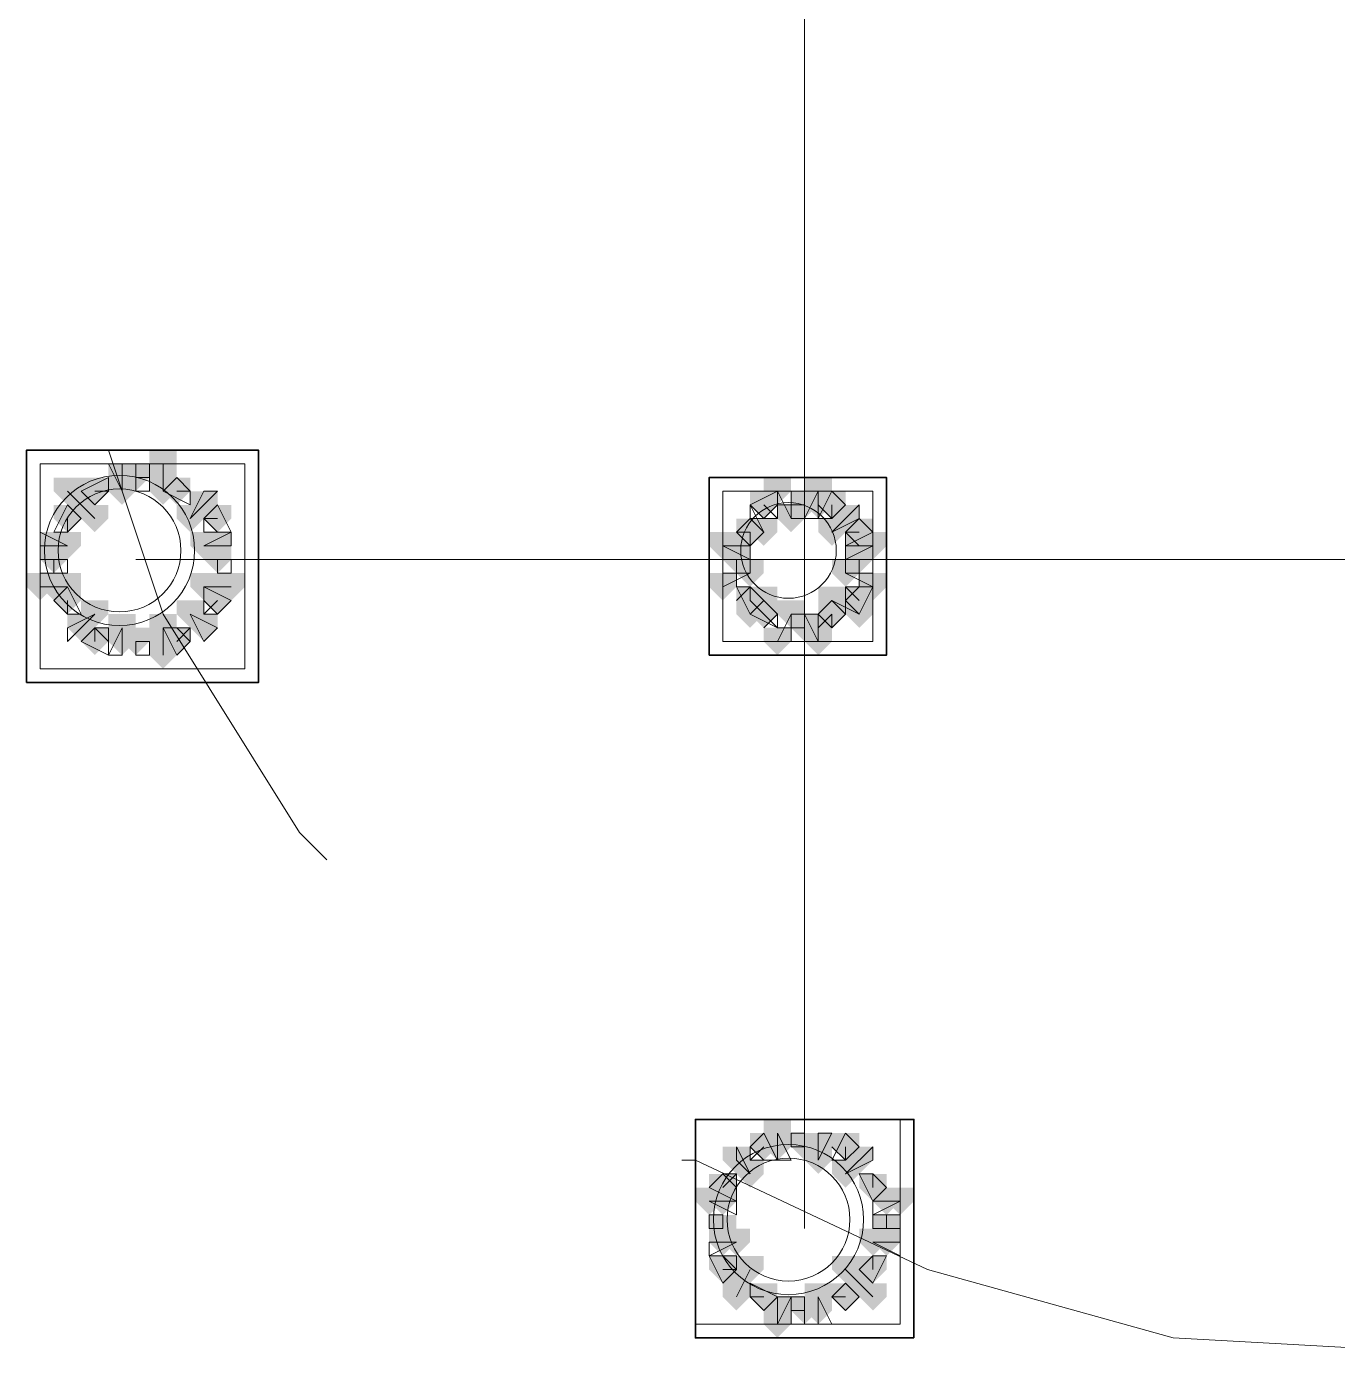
# Model space of a CAD drawing. Header units: millimetres. Extents: x 2315 to 4619, y 1334 to 1897.
# Drawn here: x 3592.07 to 3597.93, y 1548.66 to 1554.59 of the extents above; entities that cross this region are included whole.
import ezdxf

# ---------------------------------------------------------------- set-up
doc = ezdxf.new("R2010")
doc.units = ezdxf.units.MM
for name, color, linetype, true_color in [('PDF_10', 7, 'Continuous', 0x00b85c), ('PDF_AXIS', 7, 'Continuous', 0x00b85c), ('PDF_柱构件', 7, 'Continuous', 0x00b85c), ('PDF_转运站初步方案', 7, 'Continuous', 0x00b85c)]:
    doc.layers.add(name, color=color, linetype=linetype, true_color=true_color)
doc.layers.add('PDF_中心线层', color=1, linetype='Continuous')
doc.layers.add('PDF_粗实线层', color=7, linetype='Continuous')

msp = doc.modelspace()

# ---------------------------------------------------------------- hatches: boundary and pattern name
at = {"layer": 'PDF_10', "transparency": 33554559}
for points in [[(3592.5569, 1552.6298), (3592.4958, 1552.6298), (3592.4958, 1552.5687), (3592.5569, 1552.5076), (3592.618, 1552.5687), (3592.618, 1552.6298)], [(3592.5569, 1552.6298), (3592.4958, 1552.6298), (3592.4958, 1552.5687), (3592.5569, 1552.5076), (3592.618, 1552.5687), (3592.618, 1552.6298)], [(3592.3737, 1552.5687), (3592.3126, 1552.5687), (3592.3126, 1552.5076), (3592.3737, 1552.4466), (3592.4348, 1552.5076), (3592.4348, 1552.5687)], [(3592.3737, 1552.5687), (3592.3126, 1552.5687), (3592.3126, 1552.5076), (3592.3737, 1552.4466), (3592.4348, 1552.5076), (3592.4348, 1552.5687)], [(3592.3737, 1552.5687), (3592.3126, 1552.5687), (3592.3126, 1552.5076), (3592.3737, 1552.4466), (3592.4348, 1552.5076), (3592.4348, 1552.5687)], [(3592.7402, 1552.5687), (3592.6791, 1552.5687), (3592.6791, 1552.5076), (3592.7402, 1552.4466), (3592.8012, 1552.5076), (3592.8012, 1552.5687)], [(3592.7402, 1552.5687), (3592.6791, 1552.5687), (3592.6791, 1552.5076), (3592.7402, 1552.4466), (3592.8012, 1552.5076), (3592.8012, 1552.5687)], [(3595.3667, 1552.5076), (3595.3056, 1552.5076), (3595.3056, 1552.4466), (3595.3667, 1552.3855), (3595.4277, 1552.4466), (3595.4277, 1552.5076)], [(3595.3667, 1552.5076), (3595.3056, 1552.5076), (3595.3056, 1552.4466), (3595.3667, 1552.3855), (3595.4277, 1552.4466), (3595.4277, 1552.5076)], [(3595.5499, 1552.5076), (3595.4888, 1552.5076), (3595.4888, 1552.4466), (3595.5499, 1552.3855), (3595.611, 1552.4466), (3595.611, 1552.5076)], [(3595.5499, 1552.5076), (3595.4888, 1552.5076), (3595.4888, 1552.4466), (3595.5499, 1552.3855), (3595.611, 1552.4466), (3595.611, 1552.5076)], [(3595.6721, 1552.5076), (3595.611, 1552.5076), (3595.611, 1552.4466), (3595.6721, 1552.3855), (3595.7331, 1552.4466), (3595.7331, 1552.5076)], [(3595.6721, 1552.5076), (3595.611, 1552.5076), (3595.611, 1552.4466), (3595.6721, 1552.3855), (3595.7331, 1552.4466), (3595.7331, 1552.5076)], [(3592.2515, 1552.4466), (3592.1904, 1552.4466), (3592.1904, 1552.3855), (3592.2515, 1552.3244), (3592.3126, 1552.3855), (3592.3126, 1552.4466)], [(3592.2515, 1552.4466), (3592.1904, 1552.4466), (3592.1904, 1552.3855), (3592.2515, 1552.3244), (3592.3126, 1552.3855), (3592.3126, 1552.4466)], [(3592.2515, 1552.4466), (3592.1904, 1552.4466), (3592.1904, 1552.3855), (3592.2515, 1552.3244), (3592.3126, 1552.3855), (3592.3126, 1552.4466)], [(3592.9234, 1552.4466), (3592.8623, 1552.4466), (3592.8623, 1552.3855), (3592.9234, 1552.3244), (3592.9845, 1552.3855), (3592.9845, 1552.4466)], [(3592.9234, 1552.4466), (3592.8623, 1552.4466), (3592.8623, 1552.3855), (3592.9234, 1552.3244), (3592.9845, 1552.3855), (3592.9845, 1552.4466)], [(3595.3056, 1552.3855), (3595.2445, 1552.3855), (3595.2445, 1552.3244), (3595.3056, 1552.2633), (3595.3667, 1552.3244), (3595.3667, 1552.3855)], [(3595.3056, 1552.3855), (3595.2445, 1552.3855), (3595.2445, 1552.3244), (3595.3056, 1552.2633), (3595.3667, 1552.3244), (3595.3667, 1552.3855)], [(3595.7942, 1552.3855), (3595.7331, 1552.3855), (3595.7331, 1552.3244), (3595.7942, 1552.2633), (3595.8553, 1552.3244), (3595.8553, 1552.3855)], [(3595.7942, 1552.3855), (3595.7331, 1552.3855), (3595.7331, 1552.3244), (3595.7942, 1552.2633), (3595.8553, 1552.3244), (3595.8553, 1552.3855)], [(3592.1904, 1552.2633), (3592.1294, 1552.2633), (3592.1294, 1552.2022), (3592.1904, 1552.1412), (3592.2515, 1552.2022), (3592.2515, 1552.2633)], [(3592.1904, 1552.2633), (3592.1294, 1552.2633), (3592.1294, 1552.2022), (3592.1904, 1552.1412), (3592.2515, 1552.2022), (3592.2515, 1552.2633)], [(3592.9234, 1552.2633), (3592.8623, 1552.2633), (3592.8623, 1552.2022), (3592.9234, 1552.1412), (3592.9845, 1552.2022), (3592.9845, 1552.2633)], [(3592.9234, 1552.2633), (3592.8623, 1552.2633), (3592.8623, 1552.2022), (3592.9234, 1552.1412), (3592.9845, 1552.2022), (3592.9845, 1552.2633)], [(3595.2445, 1552.2633), (3595.1834, 1552.2633), (3595.1834, 1552.2022), (3595.2445, 1552.1412), (3595.3056, 1552.2022), (3595.3056, 1552.2633)], [(3595.2445, 1552.2633), (3595.1834, 1552.2633), (3595.1834, 1552.2022), (3595.2445, 1552.1412), (3595.3056, 1552.2022), (3595.3056, 1552.2633)], [(3595.7942, 1552.2633), (3595.7331, 1552.2633), (3595.7331, 1552.2022), (3595.7942, 1552.1412), (3595.8553, 1552.2022), (3595.8553, 1552.2633)], [(3595.7942, 1552.2633), (3595.7331, 1552.2633), (3595.7331, 1552.2022), (3595.7942, 1552.1412), (3595.8553, 1552.2022), (3595.8553, 1552.2633)], [(3592.2515, 1552.0801), (3592.1904, 1552.0801), (3592.1904, 1552.019), (3592.2515, 1551.9579), (3592.3126, 1552.019), (3592.3126, 1552.0801)], [(3592.2515, 1552.0801), (3592.1904, 1552.0801), (3592.1904, 1552.019), (3592.2515, 1551.9579), (3592.3126, 1552.019), (3592.3126, 1552.0801)], [(3592.9234, 1552.0801), (3592.8623, 1552.0801), (3592.8623, 1552.019), (3592.9234, 1551.9579), (3592.9845, 1552.019), (3592.9845, 1552.0801)], [(3592.9234, 1552.0801), (3592.8623, 1552.0801), (3592.8623, 1552.019), (3592.9234, 1551.9579), (3592.9845, 1552.019), (3592.9845, 1552.0801)], [(3595.3056, 1552.0801), (3595.2445, 1552.0801), (3595.2445, 1552.019), (3595.3056, 1551.9579), (3595.3667, 1552.019), (3595.3667, 1552.0801)], [(3595.3056, 1552.0801), (3595.2445, 1552.0801), (3595.2445, 1552.019), (3595.3056, 1551.9579), (3595.3667, 1552.019), (3595.3667, 1552.0801)], [(3595.7942, 1552.0801), (3595.7331, 1552.0801), (3595.7331, 1552.019), (3595.7942, 1551.9579), (3595.8553, 1552.019), (3595.8553, 1552.0801)], [(3595.7942, 1552.0801), (3595.7331, 1552.0801), (3595.7331, 1552.019), (3595.7942, 1551.9579), (3595.8553, 1552.019), (3595.8553, 1552.0801)], [(3595.3667, 1552.019), (3595.3056, 1552.019), (3595.3056, 1551.9579), (3595.3667, 1551.8968), (3595.4277, 1551.9579), (3595.4277, 1552.019)], [(3595.3667, 1552.019), (3595.3056, 1552.019), (3595.3056, 1551.9579), (3595.3667, 1551.8968), (3595.4277, 1551.9579), (3595.4277, 1552.019)], [(3595.6721, 1552.019), (3595.611, 1552.019), (3595.611, 1551.9579), (3595.6721, 1551.8968), (3595.7331, 1551.9579), (3595.7331, 1552.019)], [(3595.6721, 1552.019), (3595.611, 1552.019), (3595.611, 1551.9579), (3595.6721, 1551.8968), (3595.7331, 1551.9579), (3595.7331, 1552.019)], [(3595.5499, 1551.9579), (3595.4888, 1551.9579), (3595.4888, 1551.8968), (3595.5499, 1551.8357), (3595.611, 1551.8968), (3595.611, 1551.9579)], [(3595.5499, 1551.9579), (3595.4888, 1551.9579), (3595.4888, 1551.8968), (3595.5499, 1551.8357), (3595.611, 1551.8968), (3595.611, 1551.9579)], [(3592.3737, 1551.8968), (3592.3126, 1551.8968), (3592.3126, 1551.8357), (3592.3737, 1551.7747), (3592.4348, 1551.8357), (3592.4348, 1551.8968)], [(3592.3737, 1551.8968), (3592.3126, 1551.8968), (3592.3126, 1551.8357), (3592.3737, 1551.7747), (3592.4348, 1551.8357), (3592.4348, 1551.8968)], [(3592.5569, 1551.8968), (3592.4958, 1551.8968), (3592.4958, 1551.8357), (3592.5569, 1551.7747), (3592.618, 1551.8357), (3592.618, 1551.8968)], [(3592.5569, 1551.8968), (3592.4958, 1551.8968), (3592.4958, 1551.8357), (3592.5569, 1551.7747), (3592.618, 1551.8357), (3592.618, 1551.8968)], [(3592.7402, 1551.8968), (3592.6791, 1551.8968), (3592.6791, 1551.8357), (3592.7402, 1551.7747), (3592.8012, 1551.8357), (3592.8012, 1551.8968)], [(3592.7402, 1551.8968), (3592.6791, 1551.8968), (3592.6791, 1551.8357), (3592.7402, 1551.7747), (3592.8012, 1551.8357), (3592.8012, 1551.8968)], [(3595.3667, 1549.6368), (3595.3056, 1549.6368), (3595.3056, 1549.5757), (3595.3667, 1549.5147), (3595.4277, 1549.5757), (3595.4277, 1549.6368)], [(3595.3667, 1549.6368), (3595.3056, 1549.6368), (3595.3056, 1549.5757), (3595.3667, 1549.5147), (3595.4277, 1549.5757), (3595.4277, 1549.6368)], [(3595.5499, 1549.6368), (3595.4888, 1549.6368), (3595.4888, 1549.5757), (3595.5499, 1549.5147), (3595.611, 1549.5757), (3595.611, 1549.6368)], [(3595.5499, 1549.6368), (3595.4888, 1549.6368), (3595.4888, 1549.5757), (3595.5499, 1549.5147), (3595.611, 1549.5757), (3595.611, 1549.6368)], [(3595.7331, 1549.6368), (3595.6721, 1549.6368), (3595.6721, 1549.5757), (3595.7331, 1549.5147), (3595.7942, 1549.5757), (3595.7942, 1549.6368)], [(3595.7331, 1549.6368), (3595.6721, 1549.6368), (3595.6721, 1549.5757), (3595.7331, 1549.5147), (3595.7942, 1549.5757), (3595.7942, 1549.6368)], [(3595.1834, 1549.4536), (3595.1223, 1549.4536), (3595.1223, 1549.3925), (3595.1834, 1549.3314), (3595.2445, 1549.3925), (3595.2445, 1549.4536)], [(3595.1834, 1549.4536), (3595.1223, 1549.4536), (3595.1223, 1549.3925), (3595.1834, 1549.3314), (3595.2445, 1549.3925), (3595.2445, 1549.4536)], [(3595.8553, 1549.4536), (3595.7942, 1549.4536), (3595.7942, 1549.3925), (3595.8553, 1549.3314), (3595.9164, 1549.3925), (3595.9164, 1549.4536)], [(3595.8553, 1549.4536), (3595.7942, 1549.4536), (3595.7942, 1549.3925), (3595.8553, 1549.3314), (3595.9164, 1549.3925), (3595.9164, 1549.4536)], [(3595.1834, 1549.2703), (3595.1223, 1549.2703), (3595.1223, 1549.2093), (3595.1834, 1549.1482), (3595.2445, 1549.2093), (3595.2445, 1549.2703)], [(3595.1834, 1549.2703), (3595.1223, 1549.2703), (3595.1223, 1549.2093), (3595.1834, 1549.1482), (3595.2445, 1549.2093), (3595.2445, 1549.2703)], [(3595.9164, 1549.2703), (3595.8553, 1549.2703), (3595.8553, 1549.2093), (3595.9164, 1549.1482), (3595.9775, 1549.2093), (3595.9775, 1549.2703)], [(3595.9164, 1549.2703), (3595.8553, 1549.2703), (3595.8553, 1549.2093), (3595.9164, 1549.1482), (3595.9775, 1549.2093), (3595.9775, 1549.2703)], [(3595.1834, 1549.0871), (3595.1223, 1549.0871), (3595.1223, 1549.026), (3595.1834, 1548.9649), (3595.2445, 1549.026), (3595.2445, 1549.0871)], [(3595.1834, 1549.0871), (3595.1223, 1549.0871), (3595.1223, 1549.026), (3595.1834, 1548.9649), (3595.2445, 1549.026), (3595.2445, 1549.0871)], [(3595.8553, 1549.0871), (3595.7942, 1549.0871), (3595.7942, 1549.026), (3595.8553, 1548.9649), (3595.9164, 1549.026), (3595.9164, 1549.0871)], [(3595.8553, 1549.0871), (3595.7942, 1549.0871), (3595.7942, 1549.026), (3595.8553, 1548.9649), (3595.9164, 1549.026), (3595.9164, 1549.0871)], [(3595.8553, 1549.0871), (3595.7942, 1549.0871), (3595.7942, 1549.026), (3595.8553, 1548.9649), (3595.9164, 1549.026), (3595.9164, 1549.0871)], [(3595.3667, 1548.9649), (3595.3056, 1548.9649), (3595.3056, 1548.9039), (3595.3667, 1548.8428), (3595.4277, 1548.9039), (3595.4277, 1548.9649)], [(3595.3667, 1548.9649), (3595.3056, 1548.9649), (3595.3056, 1548.9039), (3595.3667, 1548.8428), (3595.4277, 1548.9039), (3595.4277, 1548.9649)], [(3595.7331, 1548.9649), (3595.6721, 1548.9649), (3595.6721, 1548.9039), (3595.7331, 1548.8428), (3595.7942, 1548.9039), (3595.7942, 1548.9649)], [(3595.7331, 1548.9649), (3595.6721, 1548.9649), (3595.6721, 1548.9039), (3595.7331, 1548.8428), (3595.7942, 1548.9039), (3595.7942, 1548.9649)], [(3595.7331, 1548.9649), (3595.6721, 1548.9649), (3595.6721, 1548.9039), (3595.7331, 1548.8428), (3595.7942, 1548.9039), (3595.7942, 1548.9649)], [(3595.5499, 1548.9039), (3595.4888, 1548.9039), (3595.4888, 1548.8428), (3595.5499, 1548.7817), (3595.611, 1548.8428), (3595.611, 1548.9039)], [(3595.5499, 1548.9039), (3595.4888, 1548.9039), (3595.4888, 1548.8428), (3595.5499, 1548.7817), (3595.611, 1548.8428), (3595.611, 1548.9039)]]:
    msp.add_hatch(color=256, dxfattribs=at).paths.add_polyline_path(points)
at = {"layer": 'PDF_柱构件', "transparency": 33554559}
for points in [[(3592.6791, 1552.6909), (3592.618, 1552.6909), (3592.618, 1552.6298), (3592.6791, 1552.5687), (3592.7402, 1552.6298), (3592.7402, 1552.6909)], [(3592.4958, 1552.6298), (3592.4348, 1552.6298), (3592.4348, 1552.5687), (3592.4958, 1552.5076), (3592.5569, 1552.5687), (3592.5569, 1552.6298)], [(3592.6791, 1552.6298), (3592.618, 1552.6298), (3592.618, 1552.5687), (3592.6791, 1552.5076), (3592.7402, 1552.5687), (3592.7402, 1552.6298)], [(3592.2515, 1552.5687), (3592.1904, 1552.5687), (3592.1904, 1552.5076), (3592.2515, 1552.4466), (3592.3126, 1552.5076), (3592.3126, 1552.5687)], [(3592.4958, 1552.5687), (3592.4348, 1552.5687), (3592.4348, 1552.5076), (3592.4958, 1552.4466), (3592.5569, 1552.5076), (3592.5569, 1552.5687)], [(3592.6791, 1552.5687), (3592.618, 1552.5687), (3592.618, 1552.5076), (3592.6791, 1552.4466), (3592.7402, 1552.5076), (3592.7402, 1552.5687)], [(3595.4277, 1552.5687), (3595.3667, 1552.5687), (3595.3667, 1552.5076), (3595.4277, 1552.4466), (3595.4888, 1552.5076), (3595.4888, 1552.5687)], [(3595.611, 1552.5687), (3595.5499, 1552.5687), (3595.5499, 1552.5076), (3595.611, 1552.4466), (3595.6721, 1552.5076), (3595.6721, 1552.5687)], [(3592.3126, 1552.5076), (3592.2515, 1552.5076), (3592.2515, 1552.4466), (3592.3126, 1552.3855), (3592.3737, 1552.4466), (3592.3737, 1552.5076)], [(3592.8623, 1552.5076), (3592.8012, 1552.5076), (3592.8012, 1552.4466), (3592.8623, 1552.3855), (3592.9234, 1552.4466), (3592.9234, 1552.5076)], [(3595.611, 1552.5076), (3595.5499, 1552.5076), (3595.5499, 1552.4466), (3595.611, 1552.3855), (3595.6721, 1552.4466), (3595.6721, 1552.5076)], [(3592.3737, 1552.4466), (3592.3126, 1552.4466), (3592.3126, 1552.3855), (3592.3737, 1552.3244), (3592.4348, 1552.3855), (3592.4348, 1552.4466)], [(3592.8012, 1552.4466), (3592.7402, 1552.4466), (3592.7402, 1552.3855), (3592.8012, 1552.3244), (3592.8623, 1552.3855), (3592.8623, 1552.4466)], [(3595.4888, 1552.4466), (3595.4277, 1552.4466), (3595.4277, 1552.3855), (3595.4888, 1552.3244), (3595.5499, 1552.3855), (3595.5499, 1552.4466)], [(3595.7331, 1552.4466), (3595.6721, 1552.4466), (3595.6721, 1552.3855), (3595.7331, 1552.3244), (3595.7942, 1552.3855), (3595.7942, 1552.4466)], [(3595.3667, 1552.3855), (3595.3056, 1552.3855), (3595.3056, 1552.3244), (3595.3667, 1552.2633), (3595.4277, 1552.3244), (3595.4277, 1552.3855)], [(3595.6721, 1552.3855), (3595.611, 1552.3855), (3595.611, 1552.3244), (3595.6721, 1552.2633), (3595.7331, 1552.3244), (3595.7331, 1552.3855)], [(3592.1904, 1552.3244), (3592.1294, 1552.3244), (3592.1294, 1552.2633), (3592.1904, 1552.2022), (3592.2515, 1552.2633), (3592.2515, 1552.3244)], [(3592.2515, 1552.3244), (3592.1904, 1552.3244), (3592.1904, 1552.2633), (3592.2515, 1552.2022), (3592.3126, 1552.2633), (3592.3126, 1552.3244)], [(3592.8623, 1552.3244), (3592.8012, 1552.3244), (3592.8012, 1552.2633), (3592.8623, 1552.2022), (3592.9234, 1552.2633), (3592.9234, 1552.3244)], [(3592.9234, 1552.3244), (3592.8623, 1552.3244), (3592.8623, 1552.2633), (3592.9234, 1552.2022), (3592.9845, 1552.2633), (3592.9845, 1552.3244)], [(3595.1834, 1552.3244), (3595.1223, 1552.3244), (3595.1223, 1552.2633), (3595.1834, 1552.2022), (3595.2445, 1552.2633), (3595.2445, 1552.3244)], [(3595.2445, 1552.3244), (3595.1834, 1552.3244), (3595.1834, 1552.2633), (3595.2445, 1552.2022), (3595.3056, 1552.2633), (3595.3056, 1552.3244)], [(3595.7942, 1552.3244), (3595.7331, 1552.3244), (3595.7331, 1552.2633), (3595.7942, 1552.2022), (3595.8553, 1552.2633), (3595.8553, 1552.3244)], [(3595.8553, 1552.3244), (3595.7942, 1552.3244), (3595.7942, 1552.2633), (3595.8553, 1552.2022), (3595.9164, 1552.2633), (3595.9164, 1552.3244)], [(3595.3056, 1552.2022), (3595.2445, 1552.2022), (3595.2445, 1552.1412), (3595.3056, 1552.0801), (3595.3667, 1552.1412), (3595.3667, 1552.2022)], [(3595.7331, 1552.2022), (3595.6721, 1552.2022), (3595.6721, 1552.1412), (3595.7331, 1552.0801), (3595.7942, 1552.1412), (3595.7942, 1552.2022)], [(3592.1294, 1552.1412), (3592.0683, 1552.1412), (3592.0683, 1552.0801), (3592.1294, 1552.019), (3592.1904, 1552.0801), (3592.1904, 1552.1412)], [(3592.1904, 1552.1412), (3592.1294, 1552.1412), (3592.1294, 1552.0801), (3592.1904, 1552.019), (3592.2515, 1552.0801), (3592.2515, 1552.1412)], [(3592.2515, 1552.1412), (3592.1904, 1552.1412), (3592.1904, 1552.0801), (3592.2515, 1552.019), (3592.3126, 1552.0801), (3592.3126, 1552.1412)], [(3592.8623, 1552.1412), (3592.8012, 1552.1412), (3592.8012, 1552.0801), (3592.8623, 1552.019), (3592.9234, 1552.0801), (3592.9234, 1552.1412)], [(3592.9234, 1552.1412), (3592.8623, 1552.1412), (3592.8623, 1552.0801), (3592.9234, 1552.019), (3592.9845, 1552.0801), (3592.9845, 1552.1412)], [(3592.9845, 1552.1412), (3592.9234, 1552.1412), (3592.9234, 1552.0801), (3592.9845, 1552.019), (3593.0456, 1552.0801), (3593.0456, 1552.1412)], [(3595.1834, 1552.1412), (3595.1223, 1552.1412), (3595.1223, 1552.0801), (3595.1834, 1552.019), (3595.2445, 1552.0801), (3595.2445, 1552.1412)], [(3595.8553, 1552.1412), (3595.7942, 1552.1412), (3595.7942, 1552.0801), (3595.8553, 1552.019), (3595.9164, 1552.0801), (3595.9164, 1552.1412)], [(3595.3667, 1552.0801), (3595.3056, 1552.0801), (3595.3056, 1552.019), (3595.3667, 1551.9579), (3595.4277, 1552.019), (3595.4277, 1552.0801)], [(3595.6721, 1552.0801), (3595.611, 1552.0801), (3595.611, 1552.019), (3595.6721, 1551.9579), (3595.7331, 1552.019), (3595.7331, 1552.0801)], [(3592.3737, 1552.019), (3592.3126, 1552.019), (3592.3126, 1551.9579), (3592.3737, 1551.8968), (3592.4348, 1551.9579), (3592.4348, 1552.019)], [(3592.8012, 1552.019), (3592.7402, 1552.019), (3592.7402, 1551.9579), (3592.8012, 1551.8968), (3592.8623, 1551.9579), (3592.8623, 1552.019)], [(3595.3056, 1552.019), (3595.2445, 1552.019), (3595.2445, 1551.9579), (3595.3056, 1551.8968), (3595.3667, 1551.9579), (3595.3667, 1552.019)], [(3595.4888, 1552.019), (3595.4277, 1552.019), (3595.4277, 1551.9579), (3595.4888, 1551.8968), (3595.5499, 1551.9579), (3595.5499, 1552.019)], [(3595.7942, 1552.019), (3595.7331, 1552.019), (3595.7331, 1551.9579), (3595.7942, 1551.8968), (3595.8553, 1551.9579), (3595.8553, 1552.019)], [(3592.3126, 1551.9579), (3592.2515, 1551.9579), (3592.2515, 1551.8968), (3592.3126, 1551.8357), (3592.3737, 1551.8968), (3592.3737, 1551.9579)], [(3592.4958, 1551.9579), (3592.4348, 1551.9579), (3592.4348, 1551.8968), (3592.4958, 1551.8357), (3592.5569, 1551.8968), (3592.5569, 1551.9579)], [(3592.6791, 1551.9579), (3592.618, 1551.9579), (3592.618, 1551.8968), (3592.6791, 1551.8357), (3592.7402, 1551.8968), (3592.7402, 1551.9579)], [(3592.8623, 1551.9579), (3592.8012, 1551.9579), (3592.8012, 1551.8968), (3592.8623, 1551.8357), (3592.9234, 1551.8968), (3592.9234, 1551.9579)], [(3595.611, 1551.9579), (3595.5499, 1551.9579), (3595.5499, 1551.8968), (3595.611, 1551.8357), (3595.6721, 1551.8968), (3595.6721, 1551.9579)], [(3592.4958, 1551.8968), (3592.4348, 1551.8968), (3592.4348, 1551.8357), (3592.4958, 1551.7747), (3592.5569, 1551.8357), (3592.5569, 1551.8968)], [(3592.6791, 1551.8968), (3592.618, 1551.8968), (3592.618, 1551.8357), (3592.6791, 1551.7747), (3592.7402, 1551.8357), (3592.7402, 1551.8968)], [(3595.4277, 1551.8968), (3595.3667, 1551.8968), (3595.3667, 1551.8357), (3595.4277, 1551.7747), (3595.4888, 1551.8357), (3595.4888, 1551.8968)], [(3595.611, 1551.8968), (3595.5499, 1551.8968), (3595.5499, 1551.8357), (3595.611, 1551.7747), (3595.6721, 1551.8357), (3595.6721, 1551.8968)], [(3592.6791, 1551.8357), (3592.618, 1551.8357), (3592.618, 1551.7747), (3592.6791, 1551.7136), (3592.7402, 1551.7747), (3592.7402, 1551.8357)], [(3595.4277, 1549.6979), (3595.3667, 1549.6979), (3595.3667, 1549.6368), (3595.4277, 1549.5757), (3595.4888, 1549.6368), (3595.4888, 1549.6979)], [(3595.4277, 1549.6368), (3595.3667, 1549.6368), (3595.3667, 1549.5757), (3595.4277, 1549.5147), (3595.4888, 1549.5757), (3595.4888, 1549.6368)], [(3595.611, 1549.6368), (3595.5499, 1549.6368), (3595.5499, 1549.5757), (3595.611, 1549.5147), (3595.6721, 1549.5757), (3595.6721, 1549.6368)], [(3595.2445, 1549.5757), (3595.1834, 1549.5757), (3595.1834, 1549.5147), (3595.2445, 1549.4536), (3595.3056, 1549.5147), (3595.3056, 1549.5757)], [(3595.611, 1549.5757), (3595.5499, 1549.5757), (3595.5499, 1549.5147), (3595.611, 1549.4536), (3595.6721, 1549.5147), (3595.6721, 1549.5757)], [(3595.7942, 1549.5757), (3595.7331, 1549.5757), (3595.7331, 1549.5147), (3595.7942, 1549.4536), (3595.8553, 1549.5147), (3595.8553, 1549.5757)], [(3595.3056, 1549.5147), (3595.2445, 1549.5147), (3595.2445, 1549.4536), (3595.3056, 1549.3925), (3595.3667, 1549.4536), (3595.3667, 1549.5147)], [(3595.7331, 1549.5147), (3595.6721, 1549.5147), (3595.6721, 1549.4536), (3595.7331, 1549.3925), (3595.7942, 1549.4536), (3595.7942, 1549.5147)], [(3595.1223, 1549.3925), (3595.0612, 1549.3925), (3595.0612, 1549.3314), (3595.1223, 1549.2703), (3595.1834, 1549.3314), (3595.1834, 1549.3925)], [(3595.1834, 1549.3925), (3595.1223, 1549.3925), (3595.1223, 1549.3314), (3595.1834, 1549.2703), (3595.2445, 1549.3314), (3595.2445, 1549.3925)], [(3595.9164, 1549.3925), (3595.8553, 1549.3925), (3595.8553, 1549.3314), (3595.9164, 1549.2703), (3595.9775, 1549.3314), (3595.9775, 1549.3925)], [(3595.9775, 1549.3925), (3595.9164, 1549.3925), (3595.9164, 1549.3314), (3595.9775, 1549.2703), (3596.0385, 1549.3314), (3596.0385, 1549.3925)], [(3595.1834, 1549.2093), (3595.1223, 1549.2093), (3595.1223, 1549.1482), (3595.1834, 1549.0871), (3595.2445, 1549.1482), (3595.2445, 1549.2093)], [(3595.2445, 1549.2093), (3595.1834, 1549.2093), (3595.1834, 1549.1482), (3595.2445, 1549.0871), (3595.3056, 1549.1482), (3595.3056, 1549.2093)], [(3595.8553, 1549.2093), (3595.7942, 1549.2093), (3595.7942, 1549.1482), (3595.8553, 1549.0871), (3595.9164, 1549.1482), (3595.9164, 1549.2093)], [(3595.9164, 1549.2093), (3595.8553, 1549.2093), (3595.8553, 1549.1482), (3595.9164, 1549.0871), (3595.9775, 1549.1482), (3595.9775, 1549.2093)], [(3595.3056, 1549.0871), (3595.2445, 1549.0871), (3595.2445, 1549.026), (3595.3056, 1548.9649), (3595.3667, 1549.026), (3595.3667, 1549.0871)], [(3595.7331, 1549.0871), (3595.6721, 1549.0871), (3595.6721, 1549.026), (3595.7331, 1548.9649), (3595.7942, 1549.026), (3595.7942, 1549.0871)], [(3595.2445, 1549.026), (3595.1834, 1549.026), (3595.1834, 1548.9649), (3595.2445, 1548.9039), (3595.3056, 1548.9649), (3595.3056, 1549.026)], [(3595.7942, 1549.026), (3595.7331, 1549.026), (3595.7331, 1548.9649), (3595.7942, 1548.9039), (3595.8553, 1548.9649), (3595.8553, 1549.026)], [(3595.2445, 1548.9649), (3595.1834, 1548.9649), (3595.1834, 1548.9039), (3595.2445, 1548.8428), (3595.3056, 1548.9039), (3595.3056, 1548.9649)], [(3595.611, 1548.9649), (3595.5499, 1548.9649), (3595.5499, 1548.9039), (3595.611, 1548.8428), (3595.6721, 1548.9039), (3595.6721, 1548.9649)], [(3595.8553, 1548.9649), (3595.7942, 1548.9649), (3595.7942, 1548.9039), (3595.8553, 1548.8428), (3595.9164, 1548.9039), (3595.9164, 1548.9649)], [(3595.4277, 1548.9039), (3595.3667, 1548.9039), (3595.3667, 1548.8428), (3595.4277, 1548.7817), (3595.4888, 1548.8428), (3595.4888, 1548.9039)], [(3595.611, 1548.9039), (3595.5499, 1548.9039), (3595.5499, 1548.8428), (3595.611, 1548.7817), (3595.6721, 1548.8428), (3595.6721, 1548.9039)], [(3595.4277, 1548.8428), (3595.3667, 1548.8428), (3595.3667, 1548.7817), (3595.4277, 1548.7206), (3595.4888, 1548.7817), (3595.4888, 1548.8428)]]:
    msp.add_hatch(color=256, dxfattribs=at).paths.add_polyline_path(points)
at = {"layer": 'PDF_转运站初步方案', "transparency": 33554559}
for points in [[(3592.5569, 1552.6298), (3592.4958, 1552.6298), (3592.4958, 1552.5687), (3592.5569, 1552.5076), (3592.618, 1552.5687), (3592.618, 1552.6298)], [(3592.5569, 1552.6298), (3592.4958, 1552.6298), (3592.4958, 1552.5687), (3592.5569, 1552.5076), (3592.618, 1552.5687), (3592.618, 1552.6298)], [(3592.3737, 1552.5687), (3592.3126, 1552.5687), (3592.3126, 1552.5076), (3592.3737, 1552.4466), (3592.4348, 1552.5076), (3592.4348, 1552.5687)], [(3592.3737, 1552.5687), (3592.3126, 1552.5687), (3592.3126, 1552.5076), (3592.3737, 1552.4466), (3592.4348, 1552.5076), (3592.4348, 1552.5687)], [(3592.7402, 1552.5687), (3592.6791, 1552.5687), (3592.6791, 1552.5076), (3592.7402, 1552.4466), (3592.8012, 1552.5076), (3592.8012, 1552.5687)], [(3592.7402, 1552.5687), (3592.6791, 1552.5687), (3592.6791, 1552.5076), (3592.7402, 1552.4466), (3592.8012, 1552.5076), (3592.8012, 1552.5687)], [(3595.3667, 1552.5076), (3595.3056, 1552.5076), (3595.3056, 1552.4466), (3595.3667, 1552.3855), (3595.4277, 1552.4466), (3595.4277, 1552.5076)], [(3595.3667, 1552.5076), (3595.3056, 1552.5076), (3595.3056, 1552.4466), (3595.3667, 1552.3855), (3595.4277, 1552.4466), (3595.4277, 1552.5076)], [(3595.5499, 1552.5076), (3595.4888, 1552.5076), (3595.4888, 1552.4466), (3595.5499, 1552.3855), (3595.611, 1552.4466), (3595.611, 1552.5076)], [(3595.5499, 1552.5076), (3595.4888, 1552.5076), (3595.4888, 1552.4466), (3595.5499, 1552.3855), (3595.611, 1552.4466), (3595.611, 1552.5076)], [(3595.6721, 1552.5076), (3595.611, 1552.5076), (3595.611, 1552.4466), (3595.6721, 1552.3855), (3595.7331, 1552.4466), (3595.7331, 1552.5076)], [(3595.6721, 1552.5076), (3595.611, 1552.5076), (3595.611, 1552.4466), (3595.6721, 1552.3855), (3595.7331, 1552.4466), (3595.7331, 1552.5076)], [(3592.2515, 1552.4466), (3592.1904, 1552.4466), (3592.1904, 1552.3855), (3592.2515, 1552.3244), (3592.3126, 1552.3855), (3592.3126, 1552.4466)], [(3592.2515, 1552.4466), (3592.1904, 1552.4466), (3592.1904, 1552.3855), (3592.2515, 1552.3244), (3592.3126, 1552.3855), (3592.3126, 1552.4466)], [(3592.9234, 1552.4466), (3592.8623, 1552.4466), (3592.8623, 1552.3855), (3592.9234, 1552.3244), (3592.9845, 1552.3855), (3592.9845, 1552.4466)], [(3592.9234, 1552.4466), (3592.8623, 1552.4466), (3592.8623, 1552.3855), (3592.9234, 1552.3244), (3592.9845, 1552.3855), (3592.9845, 1552.4466)], [(3595.3056, 1552.3855), (3595.2445, 1552.3855), (3595.2445, 1552.3244), (3595.3056, 1552.2633), (3595.3667, 1552.3244), (3595.3667, 1552.3855)], [(3595.3056, 1552.3855), (3595.2445, 1552.3855), (3595.2445, 1552.3244), (3595.3056, 1552.2633), (3595.3667, 1552.3244), (3595.3667, 1552.3855)], [(3595.7942, 1552.3855), (3595.7331, 1552.3855), (3595.7331, 1552.3244), (3595.7942, 1552.2633), (3595.8553, 1552.3244), (3595.8553, 1552.3855)], [(3595.7942, 1552.3855), (3595.7331, 1552.3855), (3595.7331, 1552.3244), (3595.7942, 1552.2633), (3595.8553, 1552.3244), (3595.8553, 1552.3855)], [(3592.1904, 1552.2633), (3592.1294, 1552.2633), (3592.1294, 1552.2022), (3592.1904, 1552.1412), (3592.2515, 1552.2022), (3592.2515, 1552.2633)], [(3592.1904, 1552.2633), (3592.1294, 1552.2633), (3592.1294, 1552.2022), (3592.1904, 1552.1412), (3592.2515, 1552.2022), (3592.2515, 1552.2633)], [(3592.9234, 1552.2633), (3592.8623, 1552.2633), (3592.8623, 1552.2022), (3592.9234, 1552.1412), (3592.9845, 1552.2022), (3592.9845, 1552.2633)], [(3592.9234, 1552.2633), (3592.8623, 1552.2633), (3592.8623, 1552.2022), (3592.9234, 1552.1412), (3592.9845, 1552.2022), (3592.9845, 1552.2633)], [(3595.2445, 1552.2633), (3595.1834, 1552.2633), (3595.1834, 1552.2022), (3595.2445, 1552.1412), (3595.3056, 1552.2022), (3595.3056, 1552.2633)], [(3595.2445, 1552.2633), (3595.1834, 1552.2633), (3595.1834, 1552.2022), (3595.2445, 1552.1412), (3595.3056, 1552.2022), (3595.3056, 1552.2633)], [(3595.7942, 1552.2633), (3595.7331, 1552.2633), (3595.7331, 1552.2022), (3595.7942, 1552.1412), (3595.8553, 1552.2022), (3595.8553, 1552.2633)], [(3595.7942, 1552.2633), (3595.7331, 1552.2633), (3595.7331, 1552.2022), (3595.7942, 1552.1412), (3595.8553, 1552.2022), (3595.8553, 1552.2633)], [(3592.2515, 1552.0801), (3592.1904, 1552.0801), (3592.1904, 1552.019), (3592.2515, 1551.9579), (3592.3126, 1552.019), (3592.3126, 1552.0801)], [(3592.2515, 1552.0801), (3592.1904, 1552.0801), (3592.1904, 1552.019), (3592.2515, 1551.9579), (3592.3126, 1552.019), (3592.3126, 1552.0801)], [(3592.9234, 1552.0801), (3592.8623, 1552.0801), (3592.8623, 1552.019), (3592.9234, 1551.9579), (3592.9845, 1552.019), (3592.9845, 1552.0801)], [(3592.9234, 1552.0801), (3592.8623, 1552.0801), (3592.8623, 1552.019), (3592.9234, 1551.9579), (3592.9845, 1552.019), (3592.9845, 1552.0801)], [(3595.3056, 1552.0801), (3595.2445, 1552.0801), (3595.2445, 1552.019), (3595.3056, 1551.9579), (3595.3667, 1552.019), (3595.3667, 1552.0801)], [(3595.3056, 1552.0801), (3595.2445, 1552.0801), (3595.2445, 1552.019), (3595.3056, 1551.9579), (3595.3667, 1552.019), (3595.3667, 1552.0801)], [(3595.7942, 1552.0801), (3595.7331, 1552.0801), (3595.7331, 1552.019), (3595.7942, 1551.9579), (3595.8553, 1552.019), (3595.8553, 1552.0801)], [(3595.7942, 1552.0801), (3595.7331, 1552.0801), (3595.7331, 1552.019), (3595.7942, 1551.9579), (3595.8553, 1552.019), (3595.8553, 1552.0801)], [(3595.3667, 1552.019), (3595.3056, 1552.019), (3595.3056, 1551.9579), (3595.3667, 1551.8968), (3595.4277, 1551.9579), (3595.4277, 1552.019)], [(3595.3667, 1552.019), (3595.3056, 1552.019), (3595.3056, 1551.9579), (3595.3667, 1551.8968), (3595.4277, 1551.9579), (3595.4277, 1552.019)], [(3595.6721, 1552.019), (3595.611, 1552.019), (3595.611, 1551.9579), (3595.6721, 1551.8968), (3595.7331, 1551.9579), (3595.7331, 1552.019)], [(3595.6721, 1552.019), (3595.611, 1552.019), (3595.611, 1551.9579), (3595.6721, 1551.8968), (3595.7331, 1551.9579), (3595.7331, 1552.019)], [(3595.5499, 1551.9579), (3595.4888, 1551.9579), (3595.4888, 1551.8968), (3595.5499, 1551.8357), (3595.611, 1551.8968), (3595.611, 1551.9579)], [(3595.5499, 1551.9579), (3595.4888, 1551.9579), (3595.4888, 1551.8968), (3595.5499, 1551.8357), (3595.611, 1551.8968), (3595.611, 1551.9579)], [(3592.3737, 1551.8968), (3592.3126, 1551.8968), (3592.3126, 1551.8357), (3592.3737, 1551.7747), (3592.4348, 1551.8357), (3592.4348, 1551.8968)], [(3592.3737, 1551.8968), (3592.3126, 1551.8968), (3592.3126, 1551.8357), (3592.3737, 1551.7747), (3592.4348, 1551.8357), (3592.4348, 1551.8968)], [(3592.5569, 1551.8968), (3592.4958, 1551.8968), (3592.4958, 1551.8357), (3592.5569, 1551.7747), (3592.618, 1551.8357), (3592.618, 1551.8968)], [(3592.5569, 1551.8968), (3592.4958, 1551.8968), (3592.4958, 1551.8357), (3592.5569, 1551.7747), (3592.618, 1551.8357), (3592.618, 1551.8968)], [(3592.7402, 1551.8968), (3592.6791, 1551.8968), (3592.6791, 1551.8357), (3592.7402, 1551.7747), (3592.8012, 1551.8357), (3592.8012, 1551.8968)], [(3592.7402, 1551.8968), (3592.6791, 1551.8968), (3592.6791, 1551.8357), (3592.7402, 1551.7747), (3592.8012, 1551.8357), (3592.8012, 1551.8968)], [(3595.3667, 1549.6368), (3595.3056, 1549.6368), (3595.3056, 1549.5757), (3595.3667, 1549.5147), (3595.4277, 1549.5757), (3595.4277, 1549.6368)], [(3595.3667, 1549.6368), (3595.3056, 1549.6368), (3595.3056, 1549.5757), (3595.3667, 1549.5147), (3595.4277, 1549.5757), (3595.4277, 1549.6368)], [(3595.5499, 1549.6368), (3595.4888, 1549.6368), (3595.4888, 1549.5757), (3595.5499, 1549.5147), (3595.611, 1549.5757), (3595.611, 1549.6368)], [(3595.5499, 1549.6368), (3595.4888, 1549.6368), (3595.4888, 1549.5757), (3595.5499, 1549.5147), (3595.611, 1549.5757), (3595.611, 1549.6368)], [(3595.7331, 1549.6368), (3595.6721, 1549.6368), (3595.6721, 1549.5757), (3595.7331, 1549.5147), (3595.7942, 1549.5757), (3595.7942, 1549.6368)], [(3595.7331, 1549.6368), (3595.6721, 1549.6368), (3595.6721, 1549.5757), (3595.7331, 1549.5147), (3595.7942, 1549.5757), (3595.7942, 1549.6368)], [(3595.1834, 1549.4536), (3595.1223, 1549.4536), (3595.1223, 1549.3925), (3595.1834, 1549.3314), (3595.2445, 1549.3925), (3595.2445, 1549.4536)], [(3595.1834, 1549.4536), (3595.1223, 1549.4536), (3595.1223, 1549.3925), (3595.1834, 1549.3314), (3595.2445, 1549.3925), (3595.2445, 1549.4536)], [(3595.8553, 1549.4536), (3595.7942, 1549.4536), (3595.7942, 1549.3925), (3595.8553, 1549.3314), (3595.9164, 1549.3925), (3595.9164, 1549.4536)], [(3595.8553, 1549.4536), (3595.7942, 1549.4536), (3595.7942, 1549.3925), (3595.8553, 1549.3314), (3595.9164, 1549.3925), (3595.9164, 1549.4536)], [(3595.1834, 1549.2703), (3595.1223, 1549.2703), (3595.1223, 1549.2093), (3595.1834, 1549.1482), (3595.2445, 1549.2093), (3595.2445, 1549.2703)], [(3595.1834, 1549.2703), (3595.1223, 1549.2703), (3595.1223, 1549.2093), (3595.1834, 1549.1482), (3595.2445, 1549.2093), (3595.2445, 1549.2703)], [(3595.9164, 1549.2703), (3595.8553, 1549.2703), (3595.8553, 1549.2093), (3595.9164, 1549.1482), (3595.9775, 1549.2093), (3595.9775, 1549.2703)], [(3595.9164, 1549.2703), (3595.8553, 1549.2703), (3595.8553, 1549.2093), (3595.9164, 1549.1482), (3595.9775, 1549.2093), (3595.9775, 1549.2703)], [(3595.1834, 1549.0871), (3595.1223, 1549.0871), (3595.1223, 1549.026), (3595.1834, 1548.9649), (3595.2445, 1549.026), (3595.2445, 1549.0871)], [(3595.1834, 1549.0871), (3595.1223, 1549.0871), (3595.1223, 1549.026), (3595.1834, 1548.9649), (3595.2445, 1549.026), (3595.2445, 1549.0871)], [(3595.8553, 1549.0871), (3595.7942, 1549.0871), (3595.7942, 1549.026), (3595.8553, 1548.9649), (3595.9164, 1549.026), (3595.9164, 1549.0871)], [(3595.8553, 1549.0871), (3595.7942, 1549.0871), (3595.7942, 1549.026), (3595.8553, 1548.9649), (3595.9164, 1549.026), (3595.9164, 1549.0871)], [(3595.3667, 1548.9649), (3595.3056, 1548.9649), (3595.3056, 1548.9039), (3595.3667, 1548.8428), (3595.4277, 1548.9039), (3595.4277, 1548.9649)], [(3595.3667, 1548.9649), (3595.3056, 1548.9649), (3595.3056, 1548.9039), (3595.3667, 1548.8428), (3595.4277, 1548.9039), (3595.4277, 1548.9649)], [(3595.7331, 1548.9649), (3595.6721, 1548.9649), (3595.6721, 1548.9039), (3595.7331, 1548.8428), (3595.7942, 1548.9039), (3595.7942, 1548.9649)], [(3595.7331, 1548.9649), (3595.6721, 1548.9649), (3595.6721, 1548.9039), (3595.7331, 1548.8428), (3595.7942, 1548.9039), (3595.7942, 1548.9649)], [(3595.5499, 1548.9039), (3595.4888, 1548.9039), (3595.4888, 1548.8428), (3595.5499, 1548.7817), (3595.611, 1548.8428), (3595.611, 1548.9039)], [(3595.5499, 1548.9039), (3595.4888, 1548.9039), (3595.4888, 1548.8428), (3595.5499, 1548.7817), (3595.611, 1548.8428), (3595.611, 1548.9039)]]:
    msp.add_hatch(color=256, dxfattribs=at).paths.add_polyline_path(points)

# ---------------------------------------------------------------- linework, layer by layer
at = {"layer": 'PDF_10', "lineweight": 18}
for points in [[(3592.618, 1552.5687), (3592.5569, 1552.5687), (3592.5569, 1552.5076)], [(3592.4348, 1552.5076), (3592.3737, 1552.5076)], [(3592.8012, 1552.5076), (3592.7402, 1552.5076), (3592.8012, 1552.5076)], [(3595.5499, 1552.5076), (3595.5499, 1552.4466), (3595.4888, 1552.4466)], [(3595.4277, 1552.4466), (3595.3667, 1552.3855)], [(3595.4277, 1552.3855), (3595.3667, 1552.4466)], [(3595.6721, 1552.4466), (3595.6721, 1552.3855), (3595.611, 1552.4466)], [(3592.2515, 1552.3855), (3592.2515, 1552.3244)], [(3592.9234, 1552.3244), (3592.8623, 1552.3855), (3592.9234, 1552.3855)], [(3595.2445, 1552.3244), (3595.3056, 1552.3244), (3595.3056, 1552.2633)], [(3595.7942, 1552.2633), (3595.7331, 1552.3244), (3595.7942, 1552.3244)], [(3592.2515, 1552.2022), (3592.1904, 1552.2022), (3592.1904, 1552.1412)], [(3592.9234, 1552.1412), (3592.9234, 1552.2022), (3592.9845, 1552.2022)], [(3595.3056, 1552.2022), (3595.2445, 1552.2022), (3595.2445, 1552.1412)], [(3595.7942, 1552.1412), (3595.7942, 1552.2022), (3595.8553, 1552.2022)], [(3595.2445, 1552.019), (3595.3056, 1552.0801), (3595.3056, 1552.019)], [(3595.7331, 1552.019), (3595.7942, 1552.0801)], [(3595.7331, 1552.0801), (3595.7942, 1552.019)], [(3592.2515, 1551.9579), (3592.2515, 1552.019), (3592.2515, 1551.9579)], [(3592.8623, 1551.9579), (3592.9234, 1552.019)], [(3592.8623, 1552.019), (3592.9234, 1551.9579)], [(3595.3667, 1551.9579), (3595.4277, 1551.8968)], [(3595.4277, 1551.9579), (3595.3667, 1551.8968)], [(3595.4888, 1551.8968), (3595.5499, 1551.8968), (3595.5499, 1551.9579)], [(3595.611, 1551.8968), (3595.6721, 1551.9579), (3595.6721, 1551.8968)], [(3592.3737, 1551.8357), (3592.3737, 1551.8968), (3592.4348, 1551.8357)], [(3592.7402, 1551.8357), (3592.8012, 1551.8968)], [(3592.7402, 1551.8968), (3592.8012, 1551.8357)], [(3592.5569, 1551.7747), (3592.5569, 1551.8357), (3592.618, 1551.8357)], [(3595.4888, 1549.5757), (3595.5499, 1549.5757), (3595.5499, 1549.6368)], [(3595.3056, 1549.5147), (3595.3667, 1549.5757)], [(3595.3667, 1549.5147), (3595.3056, 1549.5757)], [(3595.6721, 1549.5757), (3595.7331, 1549.5147), (3595.7331, 1549.5757)], [(3595.1834, 1549.3925), (3595.2445, 1549.4536)], [(3595.2445, 1549.3925), (3595.1834, 1549.4536)], [(3595.8553, 1549.4536), (3595.8553, 1549.3925), (3595.8553, 1549.4536)], [(3595.1223, 1549.2093), (3595.1834, 1549.2093), (3595.1834, 1549.2703)], [(3595.9164, 1549.2703), (3595.9164, 1549.2093), (3595.8553, 1549.2093)], [(3595.1834, 1549.026), (3595.2445, 1549.026), (3595.1834, 1549.0871)], [(3595.8553, 1549.0871), (3595.8553, 1549.026)], [(3595.3056, 1548.9039), (3595.3667, 1548.9039), (3595.3056, 1548.9039)], [(3595.5499, 1548.9039), (3595.5499, 1548.8428), (3595.4888, 1548.8428)], [(3595.7331, 1548.9039), (3595.6721, 1548.9039)]]:
    msp.add_lwpolyline(points, dxfattribs=at)
at = {"layer": 'PDF_AXIS', "lineweight": 18}
for points in [[(3592.1294, 1551.7136), (3592.1294, 1552.6298), (3593.0456, 1552.6298), (3593.0456, 1551.7136)], [(3595.1834, 1551.8357), (3595.1834, 1552.5076), (3595.8553, 1552.5076), (3595.8553, 1551.8357)], [(3595.9775, 1548.7817), (3595.9775, 1549.6979), (3595.0612, 1549.6979), (3595.0612, 1548.7817)]]:
    msp.add_lwpolyline(points, close=True, dxfattribs=at)
at = {"layer": 'PDF_中心线层', "color": 112, "lineweight": 18, "true_color": 0x00b85c}
for points in [[(3595.5499, 1549.2093), (3595.5499, 1560.1428)], [(3604.0402, 1554.7066), (3603.918, 1553.546), (3603.6126, 1552.4466), (3603.0629, 1551.4693), (3602.391, 1550.553), (3601.5358, 1549.8201), (3600.4975, 1549.2093), (3599.4591, 1548.8428), (3598.2985, 1548.6595), (3597.1991, 1548.7206), (3596.0996, 1549.026), (3595.0612, 1549.5147), (3595.0002, 1549.5147)], [(3593.4121, 1550.8584), (3593.2899, 1550.9806), (3592.6791, 1551.9579), (3592.4348, 1552.6909)], [(3592.5569, 1552.2022), (3603.4904, 1552.2022)]]:
    msp.add_lwpolyline(points, dxfattribs=at)
at = {"layer": 'PDF_柱构件', "lineweight": 18}
for points in [[(3592.4958, 1552.6298), (3592.4958, 1552.5076), (3592.4348, 1552.6298)], [(3592.618, 1552.5076), (3592.5569, 1552.5076), (3592.5569, 1552.6298), (3592.618, 1552.6298)], [(3592.6791, 1552.6298), (3592.6791, 1552.5076)], [(3592.4348, 1552.5076), (3592.3737, 1552.4466), (3592.3126, 1552.5076), (3592.4348, 1552.5687)], [(3592.8012, 1552.4466), (3592.6791, 1552.5076), (3592.7402, 1552.5687), (3592.8012, 1552.5076)], [(3592.2515, 1552.5076), (3592.3737, 1552.3855)], [(3592.9234, 1552.5076), (3592.8012, 1552.3855), (3592.8623, 1552.5076)], [(3595.4277, 1552.3855), (3595.3667, 1552.3855), (3595.3056, 1552.4466), (3595.4277, 1552.5076)], [(3595.4277, 1552.5076), (3595.4888, 1552.3855)], [(3595.5499, 1552.3855), (3595.4888, 1552.3855), (3595.4888, 1552.5076), (3595.5499, 1552.5076)], [(3595.611, 1552.5076), (3595.611, 1552.3855), (3595.5499, 1552.3855)], [(3595.6721, 1552.3855), (3595.611, 1552.3855), (3595.6721, 1552.5076), (3595.7331, 1552.4466)], [(3592.3126, 1552.3855), (3592.2515, 1552.3244), (3592.1904, 1552.3244), (3592.2515, 1552.4466)], [(3592.8623, 1552.3244), (3592.8623, 1552.3855), (3592.9234, 1552.4466), (3592.9845, 1552.3244)], [(3595.3056, 1552.4466), (3595.3667, 1552.3244), (3595.3056, 1552.3855)], [(3595.7942, 1552.3855), (3595.6721, 1552.3244), (3595.7942, 1552.4466)], [(3595.3667, 1552.3244), (3595.3056, 1552.2633), (3595.2445, 1552.3244), (3595.3056, 1552.3855)], [(3595.7331, 1552.2633), (3595.7331, 1552.3244), (3595.7942, 1552.3855), (3595.8553, 1552.3244)], [(3592.1294, 1552.3244), (3592.2515, 1552.2633), (3592.1294, 1552.2633)], [(3592.9845, 1552.2633), (3592.8623, 1552.2633), (3592.9845, 1552.3244)], [(3595.1834, 1552.2633), (3595.3056, 1552.2633), (3595.3056, 1552.2022)], [(3595.8553, 1552.2633), (3595.7331, 1552.2022), (3595.7331, 1552.2633)], [(3592.2515, 1552.2022), (3592.2515, 1552.1412), (3592.1294, 1552.1412), (3592.1294, 1552.2022)], [(3592.9234, 1552.1412), (3592.9234, 1552.2022), (3592.9845, 1552.2022), (3592.9845, 1552.1412)], [(3595.3056, 1552.2022), (3595.3056, 1552.1412), (3595.1834, 1552.1412), (3595.1834, 1552.2022)], [(3595.7331, 1552.1412), (3595.7331, 1552.2022), (3595.8553, 1552.2022), (3595.8553, 1552.1412)], [(3595.1834, 1552.0801), (3595.3056, 1552.1412)], [(3595.8553, 1552.0801), (3595.7331, 1552.1412)], [(3592.1294, 1552.0801), (3592.2515, 1552.0801)], [(3592.2515, 1552.0801), (3592.3126, 1551.9579), (3592.2515, 1551.9579), (3592.1904, 1552.019)], [(3592.9845, 1552.0801), (3592.8623, 1552.0801)], [(3592.8623, 1551.9579), (3592.8623, 1552.0801), (3592.9845, 1552.019), (3592.9234, 1551.9579)], [(3595.3056, 1552.0801), (3595.3667, 1552.019), (3595.3056, 1551.9579), (3595.2445, 1552.0801)], [(3595.7331, 1552.019), (3595.7331, 1552.0801), (3595.8553, 1552.0801), (3595.7942, 1551.9579)], [(3595.3056, 1551.9579), (3595.3667, 1552.019)], [(3595.3667, 1552.019), (3595.4277, 1551.9579), (3595.4277, 1551.8968), (3595.3056, 1551.9579)], [(3595.611, 1551.9579), (3595.6721, 1552.019), (3595.7331, 1551.9579), (3595.6721, 1551.8968)], [(3595.7942, 1551.9579), (3595.6721, 1552.019)], [(3592.2515, 1551.8968), (3592.3737, 1551.9579), (3592.2515, 1551.8357)], [(3592.8623, 1551.8357), (3592.8012, 1551.9579), (3592.9234, 1551.8968)], [(3595.4277, 1551.8357), (3595.4888, 1551.9579)], [(3595.4888, 1551.9579), (3595.5499, 1551.9579), (3595.5499, 1551.8357), (3595.4888, 1551.8357)], [(3595.611, 1551.8357), (3595.5499, 1551.9579), (3595.611, 1551.9579)], [(3592.3737, 1551.8968), (3592.4348, 1551.8968), (3592.4348, 1551.7747), (3592.3126, 1551.8357)], [(3592.4348, 1551.7747), (3592.4958, 1551.8968), (3592.4958, 1551.7747)], [(3592.6791, 1551.7747), (3592.6791, 1551.8968)], [(3592.6791, 1551.8968), (3592.8012, 1551.8968), (3592.8012, 1551.8357), (3592.7402, 1551.7747)], [(3592.5569, 1551.8357), (3592.618, 1551.8357), (3592.618, 1551.7747), (3592.5569, 1551.7747)], [(3595.3056, 1549.5147), (3595.4277, 1549.5147), (3595.3667, 1549.6368), (3595.3056, 1549.5757)], [(3595.4277, 1549.6368), (3595.4277, 1549.5147), (3595.4888, 1549.5147)], [(3595.4888, 1549.5757), (3595.5499, 1549.5757), (3595.5499, 1549.6368), (3595.4888, 1549.6368)], [(3595.611, 1549.6368), (3595.611, 1549.5147), (3595.6721, 1549.6368)], [(3595.6721, 1549.5147), (3595.7331, 1549.5147), (3595.7942, 1549.5757), (3595.7331, 1549.6368)], [(3595.2445, 1549.5147), (3595.3056, 1549.4536), (3595.2445, 1549.5757)], [(3595.8553, 1549.5757), (3595.7331, 1549.4536), (3595.8553, 1549.5147)], [(3595.2445, 1549.3314), (3595.2445, 1549.4536), (3595.1834, 1549.4536), (3595.1223, 1549.3925)], [(3595.7942, 1549.4536), (3595.8553, 1549.3314), (3595.9164, 1549.3925), (3595.8553, 1549.4536)], [(3595.1223, 1549.3314), (3595.2445, 1549.2703), (3595.2445, 1549.3314)], [(3595.9775, 1549.3314), (3595.8553, 1549.3314), (3595.8553, 1549.2703)], [(3595.1834, 1549.2093), (3595.1834, 1549.2703), (3595.1223, 1549.2703), (3595.1223, 1549.2093)], [(3595.8553, 1549.2703), (3595.8553, 1549.2093), (3595.9775, 1549.2093), (3595.9775, 1549.2703)], [(3595.1223, 1549.0871), (3595.2445, 1549.1482), (3595.1223, 1549.1482)], [(3595.9775, 1549.1482), (3595.8553, 1549.1482), (3595.9775, 1549.0871)], [(3595.2445, 1549.026), (3595.2445, 1549.0871), (3595.1223, 1549.0871), (3595.1834, 1548.9649)], [(3595.8553, 1549.0871), (3595.7942, 1549.026), (3595.8553, 1548.9649), (3595.9164, 1549.0871)], [(3595.2445, 1548.9039), (3595.3056, 1549.026)], [(3595.8553, 1548.9039), (3595.7331, 1549.026)], [(3595.4277, 1548.9039), (3595.3056, 1548.9649), (3595.3056, 1548.9039), (3595.3667, 1548.8428)], [(3595.7331, 1548.9649), (3595.6721, 1548.9039), (3595.7331, 1548.8428), (3595.7942, 1548.9039)], [(3595.4277, 1548.7817), (3595.4888, 1548.9039), (3595.4277, 1548.9039)], [(3595.5499, 1548.9039), (3595.4888, 1548.9039), (3595.4888, 1548.7817), (3595.5499, 1548.7817)], [(3595.6721, 1548.7817), (3595.611, 1548.9039), (3595.611, 1548.7817)]]:
    msp.add_lwpolyline(points, close=True, dxfattribs=at)
for points in [[(3595.4888, 1552.4466), (3595.4277, 1552.4466)], [(3595.3667, 1552.3855), (3595.3056, 1552.3855)], [(3595.2445, 1552.1412), (3595.2445, 1552.0801)], [(3595.7942, 1552.0801), (3595.7942, 1552.1412)], [(3595.3056, 1552.019), (3595.3667, 1551.9579)], [(3595.7331, 1551.9579), (3595.7331, 1552.019)], [(3595.4277, 1551.8968), (3595.4888, 1551.8968)]]:
    msp.add_lwpolyline(points, dxfattribs=at)
at = {"layer": 'PDF_粗实线层', "color": 112, "lineweight": 35, "true_color": 0x00b85c}
for points in [[(3592.0683, 1551.6525), (3592.0683, 1552.6909), (3593.1067, 1552.6909), (3593.1067, 1551.6525)], [(3595.1223, 1551.7747), (3595.9164, 1551.7747), (3595.9164, 1552.5687), (3595.1223, 1552.5687)], [(3596.0385, 1548.7206), (3596.0385, 1549.6979), (3595.0612, 1549.6979), (3595.0612, 1548.7206)]]:
    msp.add_lwpolyline(points, close=True, dxfattribs=at)
at = {"layer": 'PDF_转运站初步方案', "lineweight": 18}
for centre, radius in [((3592.4844, 1552.2426), 0.3359), ((3592.4844, 1552.2426), 0.2749), ((3595.4776, 1552.2426), 0.2138), ((3595.4776, 1552.2426), 0.2138), ((3595.4776, 1549.2495), 0.3359), ((3595.4776, 1549.2495), 0.2749)]:
    msp.add_circle(centre, radius, dxfattribs=at)

doc.saveas('drawing.dxf')
